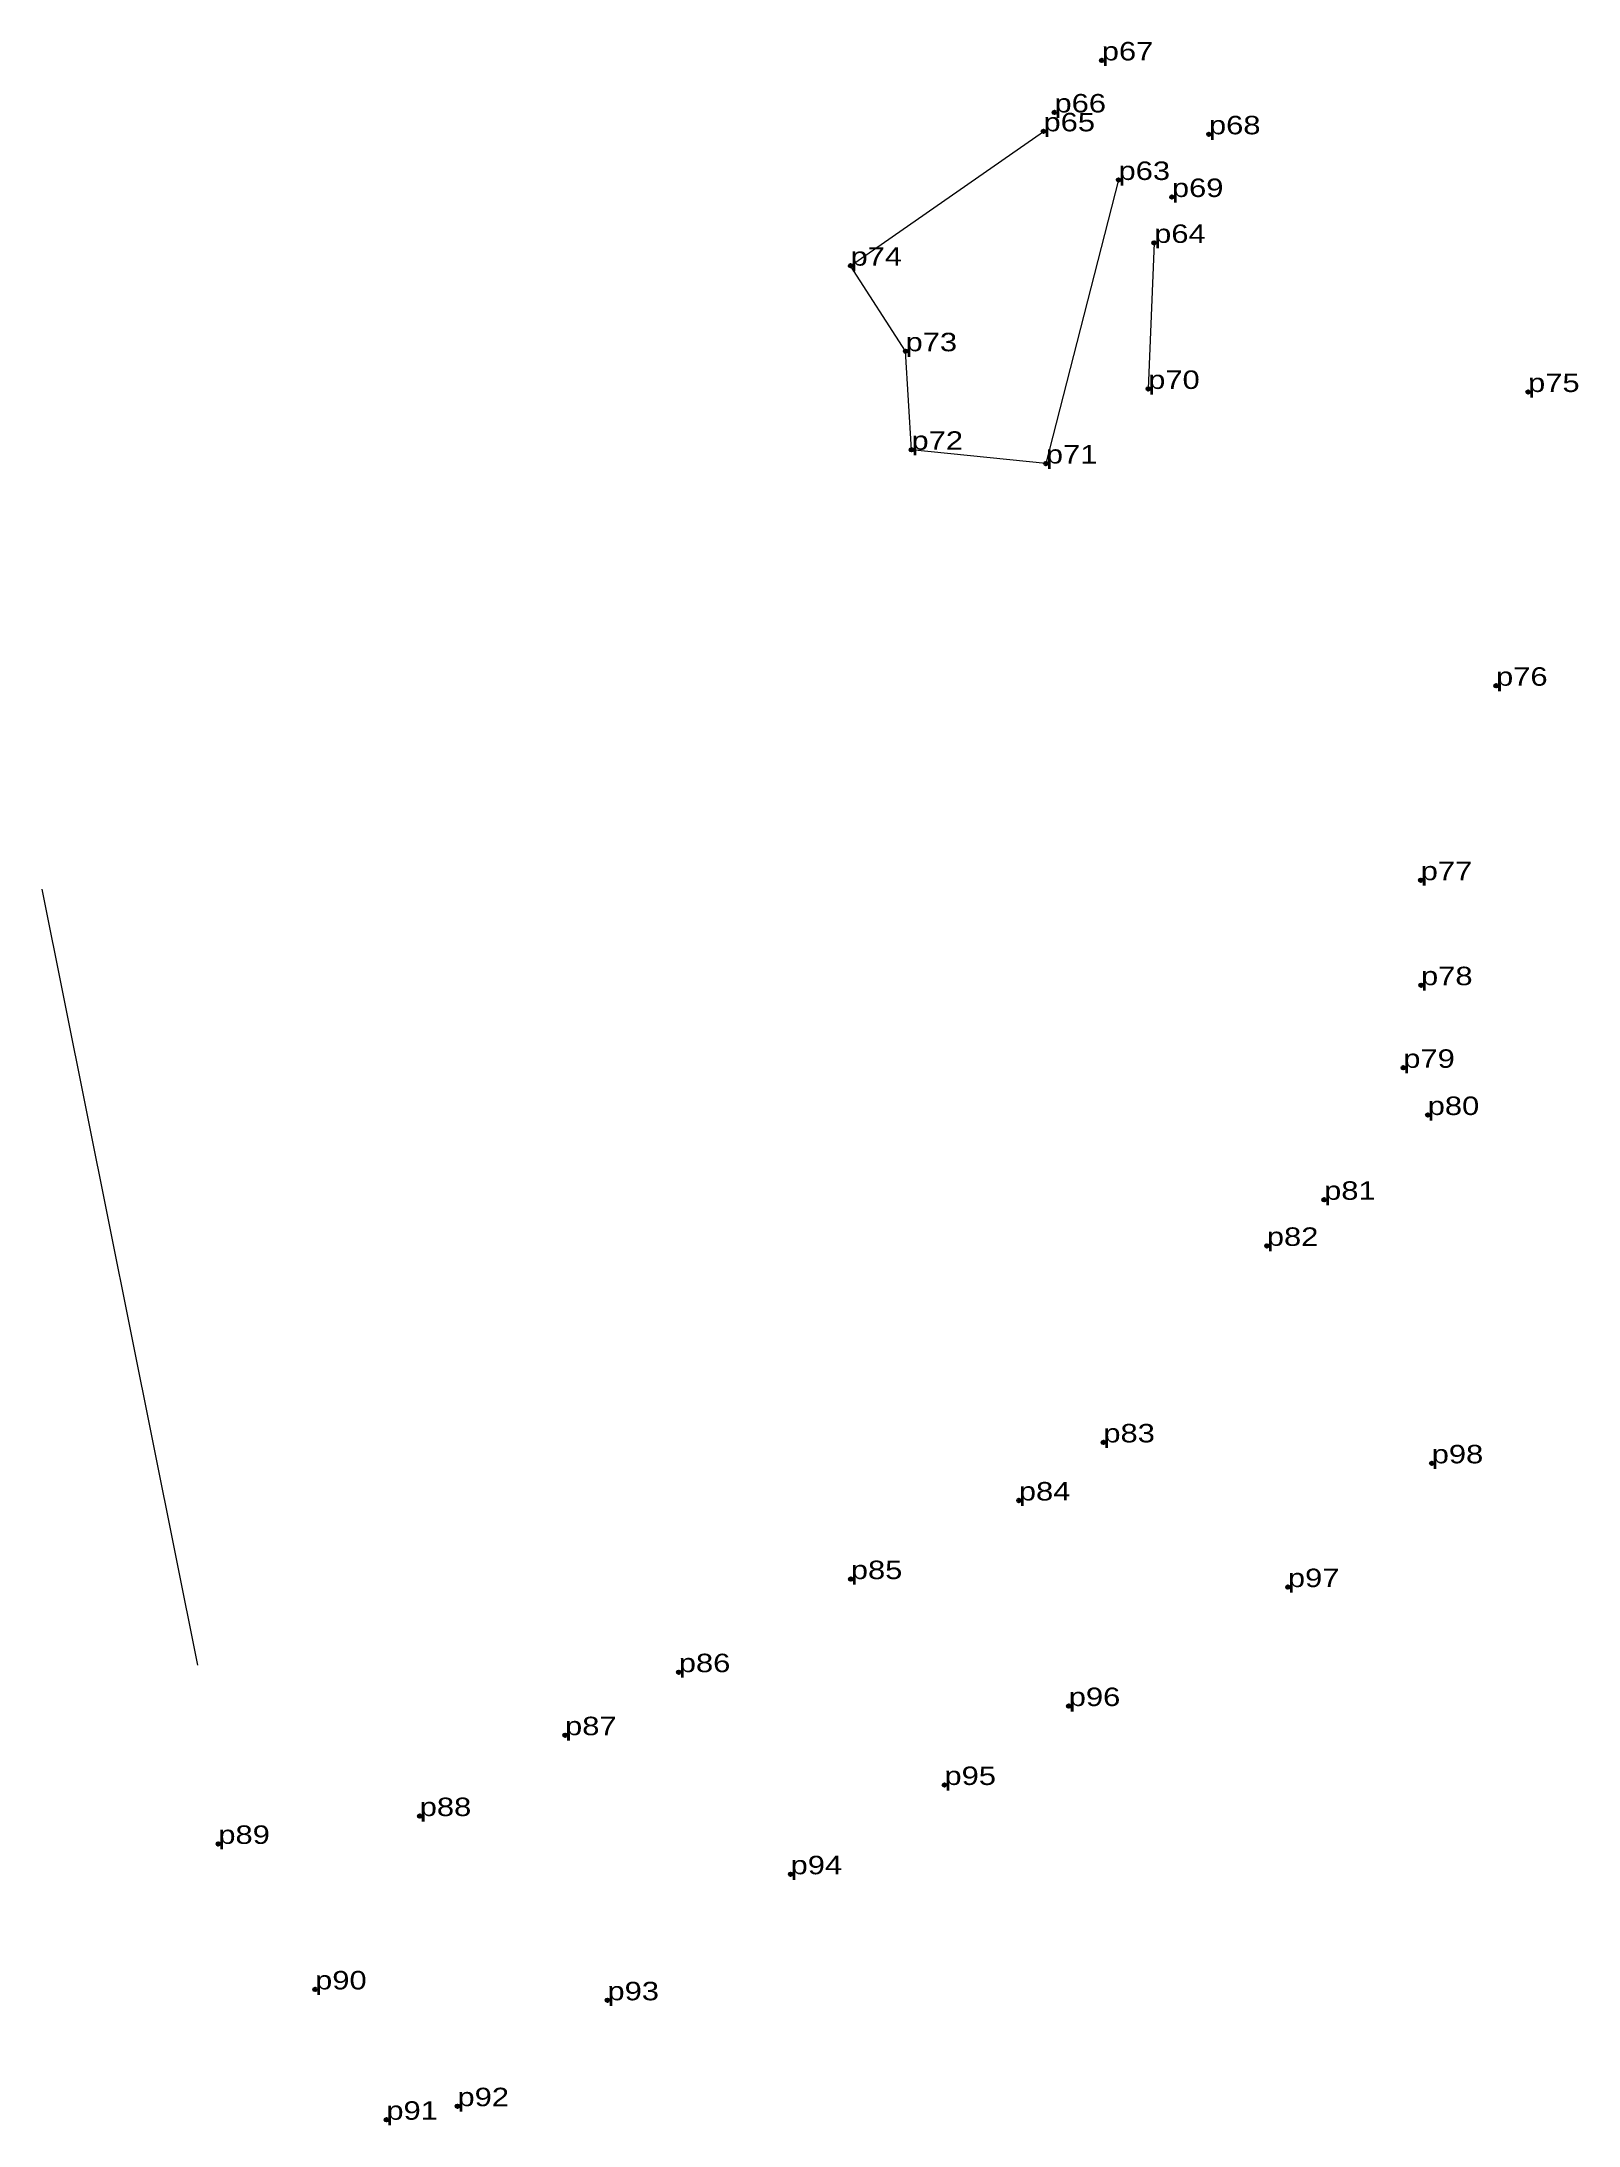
# Model space of a CAD drawing. Header units: metres. Extents: x 536317 to 552141, y 1827901 to 1839668.
# Drawn here: x 543288.4 to 543438.1, y 1827900.7 to 1828103.7 of the extents above.
import ezdxf

# ---------------------------------------------------------------- set-up
doc = ezdxf.new("R2010")
doc.units = ezdxf.units.M
doc.header["$LTSCALE"] = 0.72
doc.header["$PDMODE"] = 32
doc.header["$PDSIZE"] = 0.36
doc.layers.add('12', color=7, linetype='Continuous')
doc.layers.add('7', color=7, linetype='Continuous')
doc.layers.add('36', color=7, linetype='Continuous', lineweight=13)

msp = doc.modelspace()

# ---------------------------------------------------------------- linework, layer by layer
at = {"layer": '36'}
for p, q in [((543393.29, 1828090.27), (543386.21, 1828062.64)), ((543396.76, 1828084.14), (543396.18, 1828069.91)), ((543288.38, 1828021.16), (543303.56, 1827945.57))]:
    msp.add_line(p, q, dxfattribs=at)
msp.add_lwpolyline([(543386.21, 1828062.64), (543373.12, 1828063.98), (543372.54, 1828073.58), (543367.18, 1828081.92), (543385.98, 1828095.01)], dxfattribs=at)
at = {"layer": '7'}
for p in [(543391.66, 1828101.92), (543387.05, 1828096.85), (543385.98, 1828095.01), (543402.1, 1828094.72), (543393.29, 1828090.27), (543398.49, 1828088.61), (543396.76, 1828084.14), (543367.18, 1828081.92), (543372.54, 1828073.58), (543396.18, 1828069.91), (543433.19, 1828069.61), (543373.12, 1828063.98), (543386.21, 1828062.64), (543430.07, 1828040.99), (543422.73, 1828022.04), (543422.76, 1828011.81), (543421.03, 1828003.76), (543423.41, 1827999.16), (543413.32, 1827990.9), (543407.74, 1827986.41), (543391.81, 1827967.26), (543423.8, 1827965.22), (543383.58, 1827961.6), (543367.21, 1827953.94), (543409.79, 1827953.16), (543350.45, 1827944.87), (543388.44, 1827941.57), (543339.37, 1827938.73), (543376.33, 1827933.88), (543325.21, 1827930.85), (543305.59, 1827928.14), (543361.34, 1827925.18), (543315.02, 1827913.96), (543343.5, 1827912.9), (543321.96, 1827901.26), (543328.89, 1827902.58)]:
    msp.add_point(p, dxfattribs=at)

# ---------------------------------------------------------------- texts
at = {"layer": '12', "width": 1.25}
for s, p in [('p67', (543391.66, 1828101.92)), ('p66', (543387.05, 1828096.85)), ('p65', (543385.98, 1828095.01)), ('p68', (543402.1, 1828094.72)), ('p63', (543393.29, 1828090.27)), ('p69', (543398.49, 1828088.61)), ('p64', (543396.76, 1828084.14)), ('p74', (543367.18, 1828081.92)), ('p73', (543372.54, 1828073.58)), ('p70', (543396.18, 1828069.91)), ('p75', (543433.19, 1828069.61)), ('p72', (543373.12, 1828063.98)), ('p71', (543386.21, 1828062.64)), ('p76', (543430.07, 1828040.99)), ('p77', (543422.73, 1828022.04)), ('p78', (543422.76, 1828011.81)), ('p79', (543421.03, 1828003.76)), ('p80', (543423.41, 1827999.16)), ('p81', (543413.32, 1827990.9)), ('p82', (543407.74, 1827986.41)), ('p83', (543391.81, 1827967.26)), ('p98', (543423.8, 1827965.22)), ('p84', (543383.58, 1827961.6)), ('p85', (543367.21, 1827953.94)), ('p97', (543409.79, 1827953.16)), ('p86', (543350.45, 1827944.87)), ('p96', (543388.44, 1827941.57)), ('p87', (543339.37, 1827938.73)), ('p95', (543376.33, 1827933.88)), ('p88', (543325.21, 1827930.85)), ('p89', (543305.59, 1827928.14)), ('p94', (543361.34, 1827925.18)), ('p90', (543315.02, 1827913.96)), ('p93', (543343.5, 1827912.9)), ('p92', (543328.89, 1827902.58)), ('p91', (543321.96, 1827901.26))]:
    msp.add_text(s, height=1.8, dxfattribs=at).set_placement(p)

doc.saveas('drawing.dxf')
